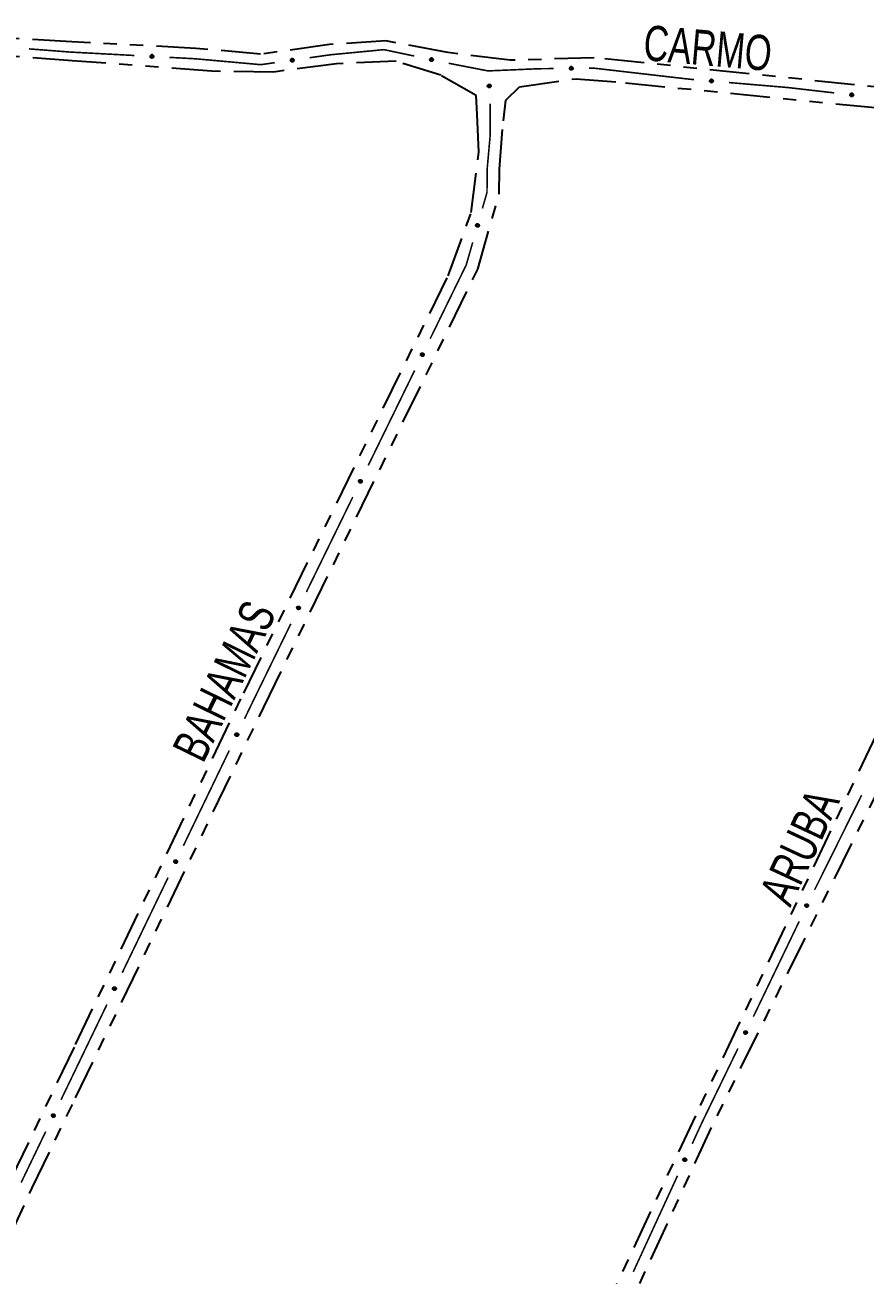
# Model space of a CAD drawing. Extents: x 203665 to 205970, y 4870865 to 4873745.
# Drawn here: x 204398.8 to 204494.2, y 4872597.7 to 4872739.5 of the extents above; entities that cross this region are included whole.
import ezdxf

# ---------------------------------------------------------------- set-up
doc = ezdxf.new("R2010")
doc.units = 0
doc.header["$LTSCALE"] = 1.5
doc.header["$MEASUREMENT"] = 0
doc.linetypes.add('TRACO_25', pattern=[8, 3, -1, 1, -1, 1, -1])
for name, color, linetype in [('SV-EIXO-RUA-N-PAV', 6, 'CONTINUOUS'), ('SV-RUA-NAO-PAV', 7, 'CONTINUOUS'), ('SV-TXT-RUA-N-PAV', 7, 'CONTINUOUS')]:
    doc.layers.add(name, color=color, linetype=linetype)
doc.styles.add('ARIAL', font='ARIAL.SHX')

msp = doc.modelspace()

# ---------------------------------------------------------------- linework, layer by layer
at = {"layer": 'SV-EIXO-RUA-N-PAV', "const_width": 0.18}
for points in [[(204403.850735, 4872736.480007), (204399.244408, 4872736.834511)], [(204404.23024, 4872736.459619), (204403.850735, 4872736.480007)], [(204411.220158, 4872736.084071), (204404.23024, 4872736.459619)], [(204433.481968, 4872736.164431), (204431.124465, 4872735.829975)], [(204434.098022, 4872736.223619), (204433.481968, 4872736.164431)], [(204439.553021, 4872736.747724), (204434.098022, 4872736.223619)], [(204440.061713, 4872736.640442), (204439.553021, 4872736.747724)], [(204442.997141, 4872736.02136), (204440.061713, 4872736.640442)], [(204418.126807, 4872735.712996), (204415.214398, 4872735.869471)], [(204418.209861, 4872735.705517), (204418.126807, 4872735.712996)], [(204425.572711, 4872735.042355), (204418.209861, 4872735.705517)], [(204426.174035, 4872735.127664), (204425.572711, 4872735.042355)], [(204427.164121, 4872735.268126), (204426.174035, 4872735.127664)], [(204451.374573, 4872734.3339), (204446.911918, 4872735.200228)], [(204451.828187, 4872734.353408), (204451.374573, 4872734.3339)], [(204457.130617, 4872734.581471), (204451.828187, 4872734.353408)], [(204457.823247, 4872734.588626), (204457.130617, 4872734.581471)], [(204458.823194, 4872734.59897), (204457.823247, 4872734.588626)], [(204463.393598, 4872734.646247), (204462.82298, 4872734.640345)], [(204463.820109, 4872734.596945), (204463.393598, 4872734.646247)], [(204474.227123, 4872733.393933), (204463.820109, 4872734.596945)], [(204474.748938, 4872733.349712), (204474.227123, 4872733.393933)], [(204485.439996, 4872732.443689), (204478.734651, 4872733.01194)], [(204485.708829, 4872732.412647), (204485.439996, 4872732.443689)], [(204490.675824, 4872731.839091), (204485.708829, 4872732.412647)], [(204451.61543, 4872726.986559), (204451.61543, 4872730.631865)], [(204451.282721, 4872723.24853), (204451.583984, 4872726.633262)], [(204451.583984, 4872726.633262), (204451.61543, 4872726.986559)], [(204451.259131, 4872720.550862), (204451.277458, 4872722.646666)], [(204451.277458, 4872722.646666), (204451.282721, 4872723.24853)], [(204451.010524, 4872719.681598), (204451.259131, 4872720.550862)], [(204450.735551, 4872718.720146), (204451.010524, 4872719.681598)], [(204448.905453, 4872712.321147), (204449.63566, 4872714.874338)], [(204444.801652, 4872703.926064), (204448.754184, 4872712.011698)], [(204448.754184, 4872712.011698), (204448.905453, 4872712.321147)], [(204437.774929, 4872689.551602), (204443.044971, 4872700.332448)], [(204430.748205, 4872675.17714), (204436.018248, 4872685.957986)], [(204424.660476, 4872662.723565), (204428.991524, 4872671.583524)], [(204423.732489, 4872660.797336), (204424.600533, 4872662.599141)], [(204424.600533, 4872662.599141), (204424.660476, 4872662.723565)], [(204416.788142, 4872646.382897), (204421.996402, 4872657.193726)], [(204488.45592, 4872641.384415), (204493.792397, 4872652.132532)], [(204409.843794, 4872631.968459), (204415.052055, 4872642.779288)], [(204481.709239, 4872627.416375), (204486.698647, 4872637.791177)], [(204404.047074, 4872619.93616), (204408.107707, 4872628.364849)], [(204481.496246, 4872626.97753), (204481.709239, 4872627.416375)], [(204475.647515, 4872614.926928), (204479.749698, 4872623.378979)], [(204403.767489, 4872619.355825), (204404.047074, 4872619.93616)], [(204402.899446, 4872617.554021), (204403.767489, 4872619.355825)], [(204474.55869, 4872612.560338), (204475.394624, 4872614.377262)], [(204475.394624, 4872614.377262), (204475.647515, 4872614.926928)], [(204398.367539, 4872608.147105), (204401.163359, 4872613.950411)], [(204467.871222, 4872598.024941), (204472.886823, 4872608.926488)]]:
    msp.add_lwpolyline(points, dxfattribs=at)
at = {"layer": 'SV-EIXO-RUA-N-PAV'}
for points in [[(204413.354846, 4872735.859141), (204413.318923, 4872735.82595), (204413.281263, 4872735.80477), (204413.244768, 4872735.796146), (204413.210531, 4872735.796934), (204413.175595, 4872735.801685), (204413.14143, 4872735.814246), (204413.106598, 4872735.836587), (204413.073051, 4872735.872388), (204413.053889, 4872735.912394), (204413.04352, 4872735.947721), (204413.042286, 4872735.983468), (204413.04747, 4872736.017329), (204413.061691, 4872736.052387), (204413.084676, 4872736.087464), (204413.121492, 4872736.120326), (204413.158556, 4872736.140837), (204413.194075, 4872736.148252), (204413.230021, 4872736.149265), (204413.265629, 4872736.143987), (204413.299096, 4872736.131464), (204413.334371, 4872736.108258), (204413.366325, 4872736.071491), (204413.387204, 4872736.034758), (204413.395116, 4872735.999352), (204413.395317, 4872735.96394), (204413.390977, 4872735.928843), (204413.37978, 4872735.893973), (204413.354846, 4872735.859141)], [(204429.302012, 4872735.460243), (204429.273186, 4872735.420732), (204429.240332, 4872735.392669), (204429.206193, 4872735.37715), (204429.17245, 4872735.371303), (204429.137255, 4872735.369208), (204429.101306, 4872735.374926), (204429.062811, 4872735.390109), (204429.022974, 4872735.418747), (204428.996438, 4872735.454292), (204428.979433, 4872735.486948), (204428.971309, 4872735.521782), (204428.969848, 4872735.556006), (204428.977021, 4872735.593152), (204428.992789, 4872735.632012), (204429.022555, 4872735.671373), (204429.054953, 4872735.698664), (204429.088368, 4872735.712808), (204429.123439, 4872735.720753), (204429.159396, 4872735.72246), (204429.194652, 4872735.716645), (204429.23375, 4872735.700699), (204429.27221, 4872735.670804), (204429.299799, 4872735.638802), (204429.314408, 4872735.605595), (204429.321453, 4872735.570891), (204429.323982, 4872735.535616), (204429.31974, 4872735.49924), (204429.302012, 4872735.460243)], [(204445.071965, 4872735.471277), (204445.031371, 4872735.443997), (204444.990905, 4872735.428851), (204444.953518, 4872735.425934), (204444.919808, 4872735.43197), (204444.886017, 4872735.44203), (204444.854186, 4872735.459689), (204444.823198, 4872735.487113), (204444.795547, 4872735.527642), (204444.782756, 4872735.570116), (204444.777935, 4872735.606616), (204444.782205, 4872735.642129), (204444.792528, 4872735.674792), (204444.811964, 4872735.70725), (204444.840063, 4872735.738382), (204444.881489, 4872735.7652), (204444.921263, 4872735.779776), (204444.957499, 4872735.781649), (204444.993175, 4872735.777129), (204445.02755, 4872735.766446), (204445.058696, 4872735.748931), (204445.08999, 4872735.720583), (204445.115918, 4872735.679345), (204445.130908, 4872735.639842), (204445.133289, 4872735.603641), (204445.128049, 4872735.568619), (204445.118372, 4872735.534603), (204445.101953, 4872735.501867), (204445.071965, 4872735.471277)], [(204460.967898, 4872734.511069), (204460.934173, 4872734.475648), (204460.897945, 4872734.452102), (204460.862076, 4872734.44116), (204460.827859, 4872734.439756), (204460.792691, 4872734.442263), (204460.757792, 4872734.452612), (204460.721602, 4872734.472679), (204460.685833, 4872734.506261), (204460.664152, 4872734.544959), (204460.651543, 4872734.57955), (204460.648025, 4872734.615146), (204460.651032, 4872734.649269), (204460.662981, 4872734.685164), (204460.683675, 4872734.72164), (204460.718313, 4872734.75679), (204460.753989, 4872734.779631), (204460.788961, 4872734.789303), (204460.824769, 4872734.792613), (204460.860641, 4872734.789624), (204460.89484, 4872734.779267), (204460.931529, 4872734.758366), (204460.965769, 4872734.723718), (204460.988955, 4872734.688396), (204460.999116, 4872734.653569), (204461.001582, 4872734.618243), (204460.999497, 4872734.58294), (204460.990554, 4872734.547425), (204460.967898, 4872734.511069)], [(204451.412804, 4872732.475696), (204451.375127, 4872732.506881), (204451.349122, 4872732.541387), (204451.335717, 4872732.576409), (204451.33194, 4872732.610446), (204451.331999, 4872732.645703), (204451.3399, 4872732.681237), (204451.357405, 4872732.718732), (204451.388423, 4872732.756747), (204451.425522, 4872732.781063), (204451.459154, 4872732.796043), (204451.494419, 4872732.802024), (204451.528669, 4872732.801393), (204451.565307, 4872732.791965), (204451.603132, 4872732.773854), (204451.640603, 4872732.74174), (204451.665865, 4872732.707736), (204451.677942, 4872732.67352), (204451.683731, 4872732.638029), (204451.68324, 4872732.602035), (204451.675282, 4872732.5672), (204451.656979, 4872732.529149), (204451.624792, 4872732.492585), (204451.591165, 4872732.467002), (204451.557128, 4872732.454448), (204451.522058, 4872732.449535), (204451.486695, 4872732.449164), (204451.450645, 4872732.45562), (204451.412804, 4872732.475696)], [(204476.875666, 4872733.059006), (204476.838737, 4872733.02694), (204476.80044, 4872733.006932), (204476.763696, 4872732.999438), (204476.7295, 4872733.001282), (204476.694728, 4872733.00711), (204476.660966, 4872733.020719), (204476.626841, 4872733.044124), (204476.594414, 4872733.080944), (204476.576497, 4872733.121522), (204476.567222, 4872733.157152), (204476.567092, 4872733.192921), (204476.573319, 4872733.226606), (204476.588616, 4872733.261208), (204476.612672, 4872733.295559), (204476.650485, 4872733.327269), (204476.688164, 4872733.346626), (204476.723895, 4872733.352942), (204476.759855, 4872733.352845), (204476.795284, 4872733.34647), (204476.828347, 4872733.33292), (204476.86289, 4872733.308636), (204476.893694, 4872733.2709), (204476.913429, 4872733.23354), (204476.920245, 4872733.197908), (204476.919352, 4872733.162507), (204476.913932, 4872733.127559), (204476.901664, 4872733.093052), (204476.875666, 4872733.059006)], [(204492.792726, 4872731.483833), (204492.754838, 4872731.452905), (204492.715951, 4872731.434071), (204492.678996, 4872731.427698), (204492.644872, 4872731.430582), (204492.610293, 4872731.437464), (204492.576961, 4872731.452094), (204492.543563, 4872731.476526), (204492.512272, 4872731.514315), (204492.495597, 4872731.555419), (204492.48741, 4872731.591315), (204492.488368, 4872731.627071), (204492.495617, 4872731.660551), (204492.511958, 4872731.694672), (204492.537049, 4872731.728275), (204492.575809, 4872731.758821), (204492.614059, 4872731.777023), (204492.649965, 4872731.782249), (204492.685906, 4872731.781058), (204492.721124, 4872731.773609), (204492.753761, 4872731.759059), (204492.787549, 4872731.733736), (204492.81719, 4872731.695081), (204492.83578, 4872731.657138), (204492.841509, 4872731.621314), (204492.83954, 4872731.585957), (204492.833059, 4872731.551191), (204492.819748, 4872731.517072), (204492.792726, 4872731.483833)], [(204450.04026, 4872716.689369), (204450.015916, 4872716.731788), (204450.003667, 4872716.773224), (204450.003398, 4872716.810723), (204450.011801, 4872716.843922), (204450.024223, 4872716.876919), (204450.044086, 4872716.907422), (204450.073632, 4872716.936395), (204450.116013, 4872716.961114), (204450.159284, 4872716.970872), (204450.196034, 4872716.973103), (204450.231157, 4872716.966334), (204450.263008, 4872716.95373), (204450.294012, 4872716.932049), (204450.323081, 4872716.901821), (204450.346905, 4872716.858604), (204450.358635, 4872716.817899), (204450.357943, 4872716.781621), (204450.350914, 4872716.746354), (204450.337829, 4872716.71282), (204450.318158, 4872716.682989), (204450.28767, 4872716.653776), (204450.244703, 4872716.630826), (204450.204239, 4872716.618664), (204450.167961, 4872716.618846), (204450.133396, 4872716.626548), (204450.10015, 4872716.638604), (204450.068655, 4872716.657295), (204450.04026, 4872716.689369)], [(204443.761315, 4872702.048517), (204443.744779, 4872702.094545), (204443.73998, 4872702.137485), (204443.746285, 4872702.174452), (204443.760374, 4872702.205666), (204443.778385, 4872702.235975), (204443.803286, 4872702.262527), (204443.83745, 4872702.285875), (204443.883507, 4872702.302787), (204443.927818, 4872702.304812), (204443.964391, 4872702.30057), (204443.997784, 4872702.287752), (204444.026935, 4872702.269762), (204444.05366, 4872702.242985), (204444.076983, 4872702.208131), (204444.092868, 4872702.161408), (204444.097284, 4872702.119278), (204444.090247, 4872702.083682), (204444.077148, 4872702.050192), (204444.05839, 4872702.019469), (204444.033796, 4872701.993546), (204443.998662, 4872701.970127), (204443.952339, 4872701.95506), (204443.910369, 4872701.950175), (204443.874684, 4872701.956711), (204443.842004, 4872701.970349), (204443.811384, 4872701.988044), (204443.783651, 4872702.011964), (204443.761315, 4872702.048517)], [(204436.734591, 4872687.674055), (204436.718055, 4872687.720083), (204436.713256, 4872687.763024), (204436.719561, 4872687.79999), (204436.733651, 4872687.831204), (204436.751662, 4872687.861513), (204436.776562, 4872687.888065), (204436.810727, 4872687.911413), (204436.856783, 4872687.928325), (204436.901095, 4872687.93035), (204436.937667, 4872687.926108), (204436.97106, 4872687.91329), (204437.000211, 4872687.8953), (204437.026937, 4872687.868523), (204437.05026, 4872687.833669), (204437.066144, 4872687.786946), (204437.070561, 4872687.744816), (204437.063523, 4872687.709221), (204437.050424, 4872687.675731), (204437.031666, 4872687.645007), (204437.007073, 4872687.619084), (204436.971938, 4872687.595665), (204436.925615, 4872687.580598), (204436.883646, 4872687.575713), (204436.847961, 4872687.582249), (204436.81528, 4872687.595887), (204436.78466, 4872687.613582), (204436.756927, 4872687.637502), (204436.734591, 4872687.674055)], [(204429.707868, 4872673.299593), (204429.691332, 4872673.345621), (204429.686532, 4872673.388562), (204429.692838, 4872673.425528), (204429.706927, 4872673.456742), (204429.724938, 4872673.487051), (204429.749839, 4872673.513603), (204429.784003, 4872673.536951), (204429.830059, 4872673.553863), (204429.874371, 4872673.555888), (204429.910943, 4872673.551646), (204429.944337, 4872673.538828), (204429.973488, 4872673.520838), (204430.000213, 4872673.494061), (204430.023536, 4872673.459207), (204430.03942, 4872673.412484), (204430.043837, 4872673.370354), (204430.036799, 4872673.334759), (204430.023701, 4872673.301269), (204430.004942, 4872673.270545), (204429.980349, 4872673.244622), (204429.945215, 4872673.221203), (204429.898891, 4872673.206136), (204429.856922, 4872673.201251), (204429.821237, 4872673.207787), (204429.788556, 4872673.221425), (204429.757937, 4872673.23912), (204429.730204, 4872673.26304), (204429.707868, 4872673.299593)], [(204422.702914, 4872658.913866), (204422.686115, 4872658.959799), (204422.68107, 4872659.002711), (204422.687163, 4872659.039713), (204422.701074, 4872659.071007), (204422.718911, 4872659.101419), (204422.743659, 4872659.128113), (204422.77769, 4872659.151656), (204422.823648, 4872659.168831), (204422.867948, 4872659.17111), (204422.904544, 4872659.167077), (204422.93801, 4872659.154451), (204422.967263, 4872659.136628), (204422.994142, 4872659.110004), (204423.017663, 4872659.075284), (204423.033815, 4872659.028653), (204423.038473, 4872658.986549), (204423.031639, 4872658.950914), (204423.018732, 4872658.917349), (204423.00015, 4872658.886519), (204422.975705, 4872658.860456), (204422.940705, 4872658.836836), (204422.894469, 4872658.821504), (204422.852529, 4872658.816379), (204422.816807, 4872658.822711), (204422.784048, 4872658.836162), (204422.753328, 4872658.853681), (204422.725459, 4872658.877442), (204422.702914, 4872658.913866)], [(204415.758566, 4872644.499428), (204415.741767, 4872644.545361), (204415.736722, 4872644.588273), (204415.742815, 4872644.625275), (204415.756726, 4872644.656569), (204415.774563, 4872644.686981), (204415.799311, 4872644.713675), (204415.833342, 4872644.737218), (204415.879301, 4872644.754393), (204415.9236, 4872644.756672), (204415.960196, 4872644.752639), (204415.993662, 4872644.740012), (204416.022916, 4872644.722189), (204416.049794, 4872644.695565), (204416.073316, 4872644.660846), (204416.089467, 4872644.614214), (204416.094125, 4872644.572111), (204416.087291, 4872644.536475), (204416.074384, 4872644.502911), (204416.055802, 4872644.472081), (204416.031358, 4872644.446017), (204415.996358, 4872644.422397), (204415.950121, 4872644.407066), (204415.908181, 4872644.401941), (204415.872459, 4872644.408272), (204415.839701, 4872644.421723), (204415.80898, 4872644.439243), (204415.781111, 4872644.463003), (204415.758566, 4872644.499428)], [(204487.404015, 4872639.513324), (204487.387763, 4872639.559454), (204487.383229, 4872639.602423), (204487.389762, 4872639.63935), (204487.404044, 4872639.670476), (204487.422241, 4872639.700674), (204487.447306, 4872639.727072), (204487.481614, 4872639.750208), (204487.527773, 4872639.766835), (204487.572096, 4872639.768587), (204487.608642, 4872639.764119), (204487.641956, 4872639.751096), (204487.670995, 4872639.732926), (204487.697555, 4872639.705984), (204487.720662, 4872639.670987), (204487.736258, 4872639.624167), (204487.740414, 4872639.582011), (204487.733157, 4872639.546459), (204487.719852, 4872639.513051), (204487.700904, 4872639.482444), (204487.676152, 4872639.456673), (204487.640873, 4872639.433471), (204487.594458, 4872639.418691), (204487.552459, 4872639.414065), (204487.516815, 4872639.420821), (204487.484219, 4872639.43466), (204487.453709, 4872639.452544), (204487.426125, 4872639.476634), (204487.404015, 4872639.513324)], [(204408.814218, 4872630.084989), (204408.797419, 4872630.130922), (204408.792374, 4872630.173835), (204408.798468, 4872630.210837), (204408.812378, 4872630.24213), (204408.830215, 4872630.272542), (204408.854964, 4872630.299236), (204408.888994, 4872630.322779), (204408.934953, 4872630.339954), (204408.979252, 4872630.342233), (204409.015848, 4872630.3382), (204409.049314, 4872630.325574), (204409.078568, 4872630.307751), (204409.105446, 4872630.281127), (204409.128968, 4872630.246407), (204409.145119, 4872630.199776), (204409.149777, 4872630.157672), (204409.142943, 4872630.122037), (204409.130037, 4872630.088472), (204409.111454, 4872630.057642), (204409.08701, 4872630.031579), (204409.05201, 4872630.007959), (204409.005774, 4872629.992627), (204408.963833, 4872629.987502), (204408.928111, 4872629.993834), (204408.895353, 4872630.007285), (204408.864632, 4872630.024804), (204408.836763, 4872630.048565), (204408.814218, 4872630.084989)], [(204480.461204, 4872625.097059), (204480.444538, 4872625.143041), (204480.439618, 4872625.185967), (204480.445819, 4872625.222952), (204480.45982, 4872625.254205), (204480.477746, 4872625.284565), (204480.502571, 4872625.311187), (204480.53667, 4872625.334631), (204480.582679, 4872625.351672), (204480.626984, 4872625.353823), (204480.663568, 4872625.349683), (204480.696998, 4872625.33696), (204480.726199, 4872625.319052), (204480.753, 4872625.29235), (204480.776421, 4872625.257562), (204480.792437, 4872625.210884), (204480.796972, 4872625.168767), (204480.790035, 4872625.133152), (204480.777031, 4872625.099625), (204480.758359, 4872625.068849), (204480.733839, 4872625.042857), (204480.69877, 4872625.019338), (204480.65249, 4872625.004141), (204480.610535, 4872624.999138), (204480.574831, 4872625.005573), (204480.542112, 4872625.019119), (204480.511443, 4872625.036728), (204480.483643, 4872625.060569), (204480.461204, 4872625.097059)], [(204401.86987, 4872615.670551), (204401.853071, 4872615.716484), (204401.848026, 4872615.759396), (204401.85412, 4872615.796398), (204401.86803, 4872615.827692), (204401.885868, 4872615.858104), (204401.910616, 4872615.884798), (204401.944646, 4872615.908341), (204401.990605, 4872615.925516), (204402.034904, 4872615.927795), (204402.0715, 4872615.923762), (204402.104967, 4872615.911135), (204402.13422, 4872615.893313), (204402.161098, 4872615.866689), (204402.18462, 4872615.831969), (204402.200772, 4872615.785338), (204402.205429, 4872615.743234), (204402.198595, 4872615.707598), (204402.185689, 4872615.674034), (204402.167106, 4872615.643204), (204402.142662, 4872615.617141), (204402.107662, 4872615.593521), (204402.061426, 4872615.578189), (204402.019485, 4872615.573064), (204401.983763, 4872615.579396), (204401.951005, 4872615.592846), (204401.920285, 4872615.610366), (204401.892415, 4872615.634126), (204401.86987, 4872615.670551)], [(204473.562699, 4872610.658895), (204473.545088, 4872610.704522), (204473.539282, 4872610.747338), (204473.544718, 4872610.784443), (204473.558071, 4872610.815978), (204473.575366, 4872610.846702), (204473.599636, 4872610.873831), (204473.633244, 4872610.897974), (204473.678891, 4872610.915962), (204473.723142, 4872610.919027), (204473.759804, 4872610.915644), (204473.793489, 4872610.903613), (204473.823054, 4872610.886312), (204473.850401, 4872610.860169), (204473.874535, 4872610.825872), (204473.891512, 4872610.779535), (204473.896916, 4872610.737521), (204473.890715, 4872610.70177), (204473.878406, 4872610.667981), (204473.860374, 4872610.636826), (204473.836396, 4872610.610333), (204473.80182, 4872610.586096), (204473.755863, 4872610.569946), (204473.714021, 4872610.564078), (204473.678192, 4872610.569775), (204473.6452, 4872610.582642), (204473.614173, 4872610.599614), (204473.585887, 4872610.622876), (204473.562699, 4872610.658895)]]:
    msp.add_lwpolyline(points, close=True, dxfattribs=at)
for points in [[(204413.395116, 4872735.999352), (204413.042286, 4872735.983468)], [(204413.395317, 4872735.96394), (204413.04352, 4872735.947721)], [(204413.392645, 4872735.982216), (204413.044799, 4872735.968109)], [(204413.387204, 4872736.034758), (204413.04747, 4872736.017329)], [(204413.387736, 4872736.018009), (204413.047918, 4872736.000738)], [(204413.389306, 4872735.945501), (204413.053576, 4872735.92801)], [(204413.390977, 4872735.928843), (204413.053889, 4872735.912394)], [(204413.374651, 4872736.054241), (204413.05936, 4872736.035652)], [(204413.366325, 4872736.071491), (204413.061691, 4872736.052387)], [(204413.380663, 4872735.911803), (204413.068024, 4872735.891705)], [(204413.37978, 4872735.893973), (204413.073051, 4872735.872388)], [(204413.346432, 4872736.088553), (204413.076251, 4872736.070273)], [(204413.334371, 4872736.108258), (204413.084676, 4872736.087464)], [(204413.36657, 4872735.878398), (204413.093445, 4872735.856177)], [(204413.354846, 4872735.859141), (204413.106598, 4872735.836587)], [(204413.311107, 4872736.11778), (204413.110856, 4872736.103942)], [(204413.299096, 4872736.131464), (204413.121492, 4872736.120326)], [(204413.334544, 4872735.841857), (204413.131421, 4872735.82544)], [(204413.318923, 4872735.82595), (204413.14143, 4872735.814246)], [(204413.277995, 4872736.137324), (204413.146457, 4872736.130726)], [(204413.265629, 4872736.143987), (204413.158556, 4872736.140837)], [(204413.297507, 4872735.813784), (204413.167405, 4872735.808475)], [(204413.281263, 4872735.80477), (204413.175595, 4872735.801685)], [(204429.299799, 4872735.638802), (204428.969848, 4872735.556006)], [(204429.314408, 4872735.605595), (204428.971309, 4872735.521782)], [(204429.303559, 4872735.622473), (204428.973496, 4872735.539814)], [(204429.315298, 4872735.588305), (204428.976745, 4872735.507199)], [(204429.27221, 4872735.670804), (204428.977021, 4872735.593152)], [(204429.283715, 4872735.65549), (204428.97797, 4872735.576282)], [(204429.321453, 4872735.570891), (204428.979433, 4872735.486948)], [(204429.249393, 4872735.683698), (204428.987847, 4872735.613516)], [(204429.23375, 4872735.700699), (204428.992789, 4872735.632012)], [(204429.319121, 4872735.551637), (204428.993111, 4872735.469553)], [(204429.323982, 4872735.535616), (204428.996438, 4872735.454292)], [(204429.317158, 4872735.516904), (204429.014306, 4872735.436727)], [(204429.209083, 4872735.705543), (204429.015288, 4872735.653242)], [(204429.194652, 4872735.716645), (204429.022555, 4872735.671373)], [(204429.31974, 4872735.49924), (204429.022974, 4872735.418747)], [(204429.172817, 4872735.718314), (204429.045038, 4872735.686404)], [(204429.309791, 4872735.481404), (204429.046118, 4872735.406786)], [(204429.159396, 4872735.72246), (204429.054953, 4872735.698664)], [(204429.302012, 4872735.460243), (204429.062811, 4872735.390109)], [(204429.285435, 4872735.439359), (204429.089322, 4872735.383973)], [(204429.273186, 4872735.420732), (204429.101306, 4872735.374926)], [(204429.254526, 4872735.404654), (204429.127907, 4872735.374287)], [(204429.240332, 4872735.392669), (204429.137255, 4872735.369208)], [(204445.128049, 4872735.568619), (204444.777935, 4872735.606616)], [(204445.133289, 4872735.603641), (204444.782205, 4872735.642129)], [(204445.128216, 4872735.587088), (204444.78233, 4872735.626567)], [(204445.118372, 4872735.534603), (204444.782756, 4872735.570116)], [(204445.119278, 4872735.551321), (204444.784845, 4872735.585595)], [(204445.128862, 4872735.62321), (204444.790423, 4872735.658329)], [(204445.130908, 4872735.639842), (204444.792528, 4872735.674792)], [(204445.105563, 4872735.51935), (204444.793546, 4872735.547502)], [(204445.101953, 4872735.501867), (204444.795547, 4872735.527642)], [(204445.121496, 4872735.661021), (204444.80709, 4872735.691072)], [(204445.115918, 4872735.679345), (204444.811964, 4872735.70725)], [(204445.086507, 4872735.488505), (204444.813209, 4872735.508491)], [(204445.071965, 4872735.471277), (204444.823198, 4872735.487113)], [(204445.098881, 4872735.69926), (204444.829098, 4872735.722688)], [(204445.08999, 4872735.720583), (204444.840063, 4872735.738382)], [(204445.049249, 4872735.457316), (204444.846015, 4872735.472287)], [(204445.031371, 4872735.443997), (204444.854186, 4872735.459689)], [(204445.068463, 4872735.733566), (204444.868463, 4872735.750644)], [(204445.008341, 4872735.435264), (204444.878967, 4872735.449998)], [(204445.058696, 4872735.748931), (204444.881489, 4872735.7652)], [(204444.990905, 4872735.428851), (204444.886017, 4872735.44203)], [(204445.038745, 4872735.757962), (204444.907755, 4872735.771643)], [(204445.02755, 4872735.766446), (204444.921263, 4872735.779776)], [(204460.860641, 4872734.789624), (204460.753989, 4872734.779631)], [(204460.999116, 4872734.653569), (204460.648025, 4872734.615146)], [(204460.988955, 4872734.688396), (204460.651032, 4872734.649269)], [(204460.997747, 4872734.636311), (204460.651515, 4872734.599979)], [(204461.001582, 4872734.618243), (204460.651543, 4872734.57955)], [(204460.990557, 4872734.671716), (204460.652541, 4872734.63274)], [(204460.975182, 4872734.707036), (204460.661725, 4872734.668314)], [(204460.996763, 4872734.599457), (204460.66284, 4872734.560523)], [(204460.965769, 4872734.723718), (204460.662981, 4872734.685164)], [(204460.999497, 4872734.58294), (204460.664152, 4872734.544959)], [(204460.944825, 4872734.739473), (204460.676367, 4872734.703945)], [(204460.990294, 4872734.565275), (204460.679581, 4872734.525217)], [(204460.931529, 4872734.758366), (204460.683675, 4872734.72164)], [(204460.990554, 4872734.547425), (204460.685833, 4872734.506261)], [(204460.978367, 4872734.531036), (204460.707222, 4872734.491388)], [(204460.907703, 4872734.766381), (204460.708747, 4872734.73976)], [(204460.89484, 4872734.779267), (204460.718313, 4872734.75679)], [(204460.967898, 4872734.511069), (204460.721602, 4872734.472679)], [(204460.873408, 4872734.783766), (204460.742562, 4872734.768766)], [(204460.948744, 4872734.492521), (204460.747088, 4872734.463144)], [(204460.934173, 4872734.475648), (204460.757792, 4872734.452612)], [(204460.913579, 4872734.462137), (204460.784083, 4872734.448516)], [(204460.897945, 4872734.452102), (204460.792691, 4872734.442263)], [(204451.349122, 4872732.541387), (204451.331999, 4872732.645703)], [(204451.360218, 4872732.526487), (204451.337639, 4872732.654724)], [(204451.375127, 4872732.506881), (204451.3399, 4872732.681237)], [(204451.392971, 4872732.493516), (204451.349662, 4872732.692646)], [(204451.412804, 4872732.475696), (204451.357405, 4872732.718732)], [(204451.43345, 4872732.466639), (204451.37507, 4872732.734376)], [(204451.450645, 4872732.45562), (204451.388423, 4872732.756747)], [(204451.468434, 4872732.457118), (204451.406898, 4872732.7643)], [(204451.486695, 4872732.449164), (204451.425522, 4872732.781063)], [(204451.502982, 4872732.453038), (204451.440957, 4872732.783452)], [(204451.522058, 4872732.449535), (204451.459154, 4872732.796043)], [(204451.539816, 4872732.454616), (204451.479532, 4872732.797489)], [(204451.557128, 4872732.454448), (204451.494419, 4872732.802024)], [(204451.574636, 4872732.464246), (204451.512285, 4872732.79874)], [(204451.591165, 4872732.467002), (204451.528669, 4872732.801393)], [(204451.608804, 4872732.482037), (204451.548411, 4872732.792048)], [(204451.624792, 4872732.492585), (204451.565307, 4872732.791965)], [(204451.639054, 4872732.514573), (204451.584973, 4872732.779916)], [(204451.656979, 4872732.529149), (204451.603132, 4872732.773854)], [(204451.66332, 4872732.553474), (204451.622949, 4872732.750101)], [(204451.675282, 4872732.5672), (204451.640603, 4872732.74174)], [(204451.678281, 4872732.588893), (204451.654233, 4872732.718382)], [(204451.68324, 4872732.602035), (204451.665865, 4872732.707736)], [(204476.920245, 4872733.197908), (204476.567092, 4872733.192921)], [(204476.919352, 4872733.162507), (204476.567222, 4872733.157152)], [(204476.917246, 4872733.180856), (204476.56913, 4872733.177492)], [(204476.913444, 4872733.216783), (204476.573255, 4872733.210008)], [(204476.913429, 4872733.23354), (204476.573319, 4872733.226606)], [(204476.913932, 4872733.127559), (204476.576497, 4872733.121522)], [(204476.912776, 4872733.144261), (204476.576666, 4872733.13714)], [(204476.901484, 4872733.253402), (204476.585769, 4872733.244553)], [(204476.893694, 4872733.2709), (204476.588616, 4872733.261208)], [(204476.903097, 4872733.110846), (204476.589986, 4872733.100407)], [(204476.901664, 4872733.093052), (204476.594414, 4872733.080944)], [(204476.874337, 4872733.288568), (204476.603721, 4872733.278636)], [(204476.86289, 4872733.308636), (204476.612672, 4872733.295559)], [(204476.887979, 4872733.077892), (204476.614298, 4872733.064111)], [(204476.875666, 4872733.059006), (204476.626841, 4872733.044124)], [(204476.839931, 4872733.318872), (204476.639348, 4872733.311221)], [(204476.828347, 4872733.33292), (204476.650485, 4872733.327269)], [(204476.854841, 4872733.042357), (204476.651308, 4872733.032217)], [(204476.838737, 4872733.02694), (204476.660966, 4872733.020719)], [(204476.807437, 4872733.339428), (204476.675759, 4872733.336893)], [(204476.816955, 4872733.01544), (204476.686751, 4872733.01415)], [(204476.795284, 4872733.34647), (204476.688164, 4872733.346626)], [(204476.80044, 4872733.006932), (204476.694728, 4872733.00711)], [(204492.83954, 4872731.585957), (204492.48741, 4872731.591315)], [(204492.841509, 4872731.621314), (204492.488368, 4872731.627071)], [(204492.837993, 4872731.604362), (204492.489936, 4872731.611587)], [(204492.835285, 4872731.640388), (204492.495048, 4872731.643963)], [(204492.833059, 4872731.551191), (204492.495597, 4872731.555419)], [(204492.83578, 4872731.657138), (204492.495617, 4872731.660551)], [(204492.832411, 4872731.56792), (204492.496241, 4872731.571025)], [(204492.821721, 4872731.534815), (204492.508437, 4872731.533904)], [(204492.824444, 4872731.677353), (204492.508606, 4872731.678111)], [(204492.81719, 4872731.695081), (204492.511958, 4872731.694672)], [(204492.819748, 4872731.517072), (204492.512272, 4872731.514315)], [(204492.79838, 4872731.713329), (204492.527586, 4872731.711633)], [(204492.805608, 4872731.502335), (204492.531634, 4872731.496885)], [(204492.787549, 4872731.733736), (204492.537049, 4872731.728275)], [(204492.792726, 4872731.483833), (204492.543563, 4872731.476526)], [(204492.764911, 4872731.744666), (204492.564189, 4872731.743119)], [(204492.771404, 4872731.467825), (204492.567657, 4872731.46388)], [(204492.753761, 4872731.759059), (204492.575809, 4872731.758821)], [(204492.754838, 4872731.452905), (204492.576961, 4872731.452094)], [(204492.733058, 4872731.766201), (204492.601363, 4872731.767672)], [(204492.732717, 4872731.442073), (204492.602534, 4872731.444743)], [(204492.715951, 4872731.434071), (204492.610293, 4872731.437464)], [(204492.721124, 4872731.773609), (204492.614059, 4872731.777023)], [(204450.003667, 4872716.773224), (204450.024223, 4872716.876919)], [(204450.008831, 4872716.755378), (204450.032669, 4872716.883388)], [(204450.015916, 4872716.731788), (204450.044086, 4872716.907422)], [(204450.027938, 4872716.713014), (204450.05723, 4872716.914683)], [(204450.04026, 4872716.689369), (204450.073632, 4872716.936395)], [(204450.056418, 4872716.673646), (204450.095662, 4872716.944849)], [(204450.068655, 4872716.657295), (204450.116013, 4872716.961114)], [(204450.085839, 4872716.652458), (204450.135964, 4872716.961707)], [(204450.10015, 4872716.638604), (204450.159284, 4872716.970872)], [(204450.116761, 4872716.636519), (204450.174576, 4872716.967695)], [(204450.133396, 4872716.626548), (204450.196034, 4872716.973103)], [(204450.151808, 4872716.625076), (204450.215624, 4872716.967309)], [(204450.167961, 4872716.618846), (204450.231157, 4872716.966334)], [(204450.187794, 4872716.62188), (204450.246735, 4872716.956993)], [(204450.204239, 4872716.618664), (204450.263008, 4872716.95373)], [(204450.226031, 4872716.626556), (204450.278218, 4872716.938054)], [(204450.244703, 4872716.630826), (204450.294012, 4872716.932049)], [(204450.265772, 4872716.646413), (204450.308201, 4872716.913867)], [(204450.28767, 4872716.653776), (204450.323081, 4872716.901821)], [(204450.302141, 4872716.674331), (204450.333306, 4872716.872626)], [(204450.318158, 4872716.682989), (204450.346905, 4872716.858604)], [(204450.328576, 4872716.702252), (204450.351476, 4872716.831948)], [(204450.337829, 4872716.71282), (204450.358635, 4872716.817899)], [(204443.73998, 4872702.137485), (204443.778385, 4872702.235975)], [(204443.741937, 4872702.119012), (204443.787834, 4872702.240865)], [(204443.744779, 4872702.094545), (204443.803286, 4872702.262527)], [(204443.753326, 4872702.073955), (204443.817499, 4872702.267372)], [(204443.761315, 4872702.048517), (204443.83745, 4872702.285875)], [(204443.774468, 4872702.030206), (204443.860621, 4872702.290338)], [(204443.783651, 4872702.011964), (204443.883507, 4872702.302787)], [(204443.799722, 4872702.004191), (204443.903253, 4872702.299875)], [(204443.811384, 4872701.988044), (204443.927818, 4872702.304812)], [(204443.827373, 4872701.98308), (204443.942318, 4872702.299005)], [(204443.842004, 4872701.970349), (204443.964391, 4872702.30057)], [(204443.859873, 4872701.965675), (204443.982663, 4872702.291433)], [(204443.874684, 4872701.956711), (204443.997784, 4872702.287752)], [(204443.894742, 4872701.956223), (204444.011485, 4872702.275825)], [(204443.910369, 4872701.950175), (204444.026935, 4872702.269762)], [(204443.933207, 4872701.954128), (204444.039163, 4872702.251663)], [(204443.952339, 4872701.95506), (204444.05366, 4872702.242985)], [(204443.975812, 4872701.966715), (204444.064444, 4872702.222598)], [(204443.998662, 4872701.970127), (204444.076983, 4872702.208131)], [(204444.01651, 4872701.987829), (204444.081935, 4872702.177596)], [(204444.033796, 4872701.993546), (204444.092868, 4872702.161408)], [(204444.047428, 4872702.010686), (204444.092698, 4872702.134364)], [(204444.05839, 4872702.019469), (204444.097284, 4872702.119278)], [(204436.713256, 4872687.763024), (204436.751662, 4872687.861513)], [(204436.715214, 4872687.74455), (204436.76111, 4872687.866403)], [(204436.718055, 4872687.720083), (204436.776562, 4872687.888065)], [(204436.726603, 4872687.699493), (204436.790775, 4872687.89291)], [(204436.734591, 4872687.674055), (204436.810727, 4872687.911413)], [(204436.747744, 4872687.655744), (204436.833897, 4872687.915876)], [(204436.756927, 4872687.637502), (204436.856783, 4872687.928325)], [(204436.772998, 4872687.629729), (204436.87653, 4872687.925413)], [(204436.78466, 4872687.613582), (204436.901095, 4872687.93035)], [(204436.800649, 4872687.608619), (204436.915594, 4872687.924543)], [(204436.81528, 4872687.595887), (204436.937667, 4872687.926108)], [(204436.833149, 4872687.591213), (204436.955939, 4872687.916972)], [(204436.847961, 4872687.582249), (204436.97106, 4872687.91329)], [(204436.868018, 4872687.581761), (204436.984761, 4872687.901363)], [(204436.883646, 4872687.575713), (204437.000211, 4872687.8953)], [(204436.906483, 4872687.579666), (204437.01244, 4872687.877202)], [(204436.925615, 4872687.580598), (204437.026937, 4872687.868523)], [(204436.949089, 4872687.592253), (204437.037721, 4872687.848136)], [(204436.971938, 4872687.595665), (204437.05026, 4872687.833669)], [(204436.989786, 4872687.613367), (204437.055212, 4872687.803134)], [(204437.007073, 4872687.619084), (204437.066144, 4872687.786946)], [(204437.020704, 4872687.636224), (204437.065974, 4872687.759902)], [(204437.031666, 4872687.645007), (204437.070561, 4872687.744816)], [(204429.686532, 4872673.388562), (204429.724938, 4872673.487051)], [(204429.68849, 4872673.370088), (204429.734387, 4872673.491941)], [(204429.691332, 4872673.345621), (204429.749839, 4872673.513603)], [(204429.699879, 4872673.325031), (204429.764051, 4872673.518448)], [(204429.707868, 4872673.299593), (204429.784003, 4872673.536951)], [(204429.721021, 4872673.281282), (204429.807174, 4872673.541415)], [(204429.730204, 4872673.26304), (204429.830059, 4872673.553863)], [(204429.746275, 4872673.255268), (204429.849806, 4872673.550951)], [(204429.757937, 4872673.23912), (204429.874371, 4872673.555888)], [(204429.773926, 4872673.234157), (204429.88887, 4872673.550081)], [(204429.788556, 4872673.221425), (204429.910943, 4872673.551646)], [(204429.806425, 4872673.216751), (204429.929215, 4872673.54251)], [(204429.821237, 4872673.207787), (204429.944337, 4872673.538828)], [(204429.841295, 4872673.2073), (204429.958038, 4872673.526902)], [(204429.856922, 4872673.201251), (204429.973488, 4872673.520838)], [(204429.87976, 4872673.205204), (204429.985716, 4872673.50274)], [(204429.898891, 4872673.206136), (204430.000213, 4872673.494061)], [(204429.922365, 4872673.217791), (204430.010997, 4872673.473674)], [(204429.945215, 4872673.221203), (204430.023536, 4872673.459207)], [(204429.963063, 4872673.238905), (204430.028488, 4872673.428672)], [(204429.980349, 4872673.244622), (204430.03942, 4872673.412484)], [(204429.993981, 4872673.261762), (204430.039251, 4872673.38544)], [(204430.004942, 4872673.270545), (204430.043837, 4872673.370354)], [(204422.68107, 4872659.002711), (204422.718911, 4872659.101419)], [(204422.683133, 4872658.984249), (204422.728332, 4872659.106363)], [(204422.686115, 4872658.959799), (204422.743659, 4872659.128113)], [(204422.69478, 4872658.939258), (204422.757844, 4872659.133039)], [(204422.702914, 4872658.913866), (204422.77769, 4872659.151656)], [(204422.716171, 4872658.895631), (204422.800834, 4872659.156252)], [(204422.725459, 4872658.877442), (204422.823648, 4872659.168831)], [(204422.741574, 4872658.869761), (204422.843411, 4872659.166032)], [(204422.753328, 4872658.853681), (204422.867948, 4872659.17111)], [(204422.769345, 4872658.848809), (204422.88248, 4872659.165386)], [(204422.784048, 4872658.836162), (204422.904544, 4872659.167077)], [(204422.801944, 4872658.831589), (204422.922868, 4872659.158046)], [(204422.816807, 4872658.822711), (204422.93801, 4872659.154451)], [(204422.836867, 4872658.822338), (204422.951779, 4872659.142603)], [(204422.852529, 4872658.816379), (204422.967263, 4872659.136628)], [(204422.875343, 4872658.820462), (204422.979595, 4872659.118599)], [(204422.894469, 4872658.821504), (204422.994142, 4872659.110004)], [(204422.917876, 4872658.833293), (204423.005042, 4872659.089679)], [(204422.940705, 4872658.836836), (204423.017663, 4872659.075284)], [(204422.958452, 4872658.85464), (204423.02279, 4872659.044778)], [(204422.975705, 4872658.860456), (204423.033815, 4872659.028653)], [(204422.989239, 4872658.877673), (204423.0338, 4872659.001608)], [(204423.00015, 4872658.886519), (204423.038473, 4872658.986549)], [(204415.736722, 4872644.588273), (204415.774563, 4872644.686981)], [(204415.738785, 4872644.56981), (204415.783984, 4872644.691924)], [(204415.741767, 4872644.545361), (204415.799311, 4872644.713675)], [(204415.750432, 4872644.52482), (204415.813496, 4872644.718601)], [(204415.758566, 4872644.499428), (204415.833342, 4872644.737218)], [(204415.771823, 4872644.481192), (204415.856486, 4872644.741814)], [(204415.781111, 4872644.463003), (204415.879301, 4872644.754393)], [(204415.797226, 4872644.455323), (204415.899064, 4872644.751594)], [(204415.80898, 4872644.439243), (204415.9236, 4872644.756672)], [(204415.824997, 4872644.434371), (204415.938132, 4872644.750947)], [(204415.839701, 4872644.421723), (204415.960196, 4872644.752639)], [(204415.857596, 4872644.417151), (204415.97852, 4872644.743607)], [(204415.872459, 4872644.408272), (204415.993662, 4872644.740012)], [(204415.892519, 4872644.407899), (204416.007431, 4872644.728164)], [(204415.908181, 4872644.401941), (204416.022916, 4872644.722189)], [(204415.930996, 4872644.406024), (204416.035247, 4872644.704161)], [(204415.950121, 4872644.407066), (204416.049794, 4872644.695565)], [(204415.973528, 4872644.418855), (204416.060694, 4872644.675241)], [(204415.996358, 4872644.422397), (204416.073316, 4872644.660846)], [(204416.014104, 4872644.440201), (204416.078443, 4872644.630339)], [(204416.031358, 4872644.446017), (204416.089467, 4872644.614214)], [(204416.044891, 4872644.463235), (204416.089452, 4872644.58717)], [(204416.055802, 4872644.472081), (204416.094125, 4872644.572111)], [(204487.387763, 4872639.559454), (204487.447306, 4872639.727072)], [(204487.396183, 4872639.538811), (204487.461548, 4872639.731829)], [(204487.404015, 4872639.513324), (204487.481614, 4872639.750208)], [(204487.417054, 4872639.494933), (204487.504811, 4872639.754529)], [(204487.426125, 4872639.476634), (204487.527773, 4872639.766835)], [(204487.442147, 4872639.468763), (204487.547502, 4872639.763802)], [(204487.453709, 4872639.452544), (204487.572096, 4872639.768587)], [(204487.469667, 4872639.447482), (204487.58656, 4872639.762691)], [(204487.484219, 4872639.43466), (204487.608642, 4872639.764119)], [(204487.502059, 4872639.429876), (204487.626857, 4872639.75487)], [(204487.516815, 4872639.420821), (204487.641956, 4872639.751096)], [(204487.53687, 4872639.420209), (204487.655583, 4872639.739085)], [(204487.552459, 4872639.414065), (204487.670995, 4872639.732926)], [(204487.383229, 4872639.602423), (204487.422241, 4872639.700674)], [(204487.385073, 4872639.583937), (204487.43172, 4872639.705505)], [(204487.575321, 4872639.417876), (204487.683111, 4872639.714752)], [(204487.594458, 4872639.418691), (204487.697555, 4872639.705984)], [(204487.618003, 4872639.4302), (204487.708213, 4872639.685531)], [(204487.640873, 4872639.433471), (204487.720662, 4872639.670987)], [(204487.65883, 4872639.451063), (204487.725426, 4872639.640422)], [(204487.676152, 4872639.456673), (204487.736258, 4872639.624167)], [(204487.689889, 4872639.473728), (204487.735921, 4872639.597125)], [(204487.700904, 4872639.482444), (204487.740414, 4872639.582011)], [(204408.792374, 4872630.173835), (204408.830215, 4872630.272542)], [(204408.794438, 4872630.155372), (204408.839636, 4872630.277486)], [(204408.797419, 4872630.130922), (204408.854964, 4872630.299236)], [(204408.806084, 4872630.110381), (204408.869149, 4872630.304162)], [(204408.814218, 4872630.084989), (204408.888994, 4872630.322779)], [(204408.827476, 4872630.066754), (204408.912139, 4872630.327375)], [(204408.836763, 4872630.048565), (204408.934953, 4872630.339954)], [(204408.852878, 4872630.040884), (204408.954716, 4872630.337156)], [(204408.864632, 4872630.024804), (204408.979252, 4872630.342233)], [(204408.880649, 4872630.019932), (204408.993785, 4872630.336509)], [(204408.895353, 4872630.007285), (204409.015848, 4872630.3382)], [(204408.913248, 4872630.002713), (204409.034172, 4872630.329169)], [(204408.928111, 4872629.993834), (204409.049314, 4872630.325574)], [(204408.948171, 4872629.993461), (204409.063083, 4872630.313726)], [(204408.963833, 4872629.987502), (204409.078568, 4872630.307751)], [(204408.986648, 4872629.991585), (204409.090899, 4872630.289723)], [(204409.005774, 4872629.992627), (204409.105446, 4872630.281127)], [(204409.02918, 4872630.004416), (204409.116347, 4872630.260802)], [(204409.05201, 4872630.007959), (204409.128968, 4872630.246407)], [(204409.069756, 4872630.025763), (204409.134095, 4872630.215901)], [(204409.08701, 4872630.031579), (204409.145119, 4872630.199776)], [(204409.100543, 4872630.048796), (204409.145104, 4872630.172732)], [(204409.111454, 4872630.057642), (204409.149777, 4872630.157672)], [(204480.439618, 4872625.185967), (204480.477746, 4872625.284565)], [(204480.441628, 4872625.167499), (204480.487181, 4872625.289481)], [(204480.444538, 4872625.143041), (204480.502571, 4872625.311187)], [(204480.453144, 4872625.122475), (204480.516771, 4872625.316072)], [(204480.461204, 4872625.097059), (204480.53667, 4872625.334631)], [(204480.474408, 4872625.078785), (204480.559828, 4872625.33916)], [(204480.483643, 4872625.060569), (204480.582679, 4872625.351672)], [(204480.499735, 4872625.052842), (204480.602433, 4872625.348816)], [(204480.511443, 4872625.036728), (204480.626984, 4872625.353823)], [(204480.527446, 4872625.031809), (204480.6415, 4872625.348056)], [(204480.542112, 4872625.019119), (204480.663568, 4872625.349683)], [(204480.559994, 4872625.014495), (204480.681866, 4872625.340599)], [(204480.574831, 4872625.005573), (204480.696998, 4872625.33696)], [(204480.59489, 4872625.005142), (204480.710732, 4872625.325072)], [(204480.610535, 4872624.999138), (204480.726199, 4872625.319052)], [(204480.633361, 4872625.003155), (204480.738478, 4872625.300988)], [(204480.65249, 4872625.004141), (204480.753, 4872625.29235)], [(204480.675931, 4872625.015862), (204480.763842, 4872625.271994)], [(204480.69877, 4872625.019338), (204480.776421, 4872625.257562)], [(204480.716569, 4872625.037091), (204480.781459, 4872625.227041)], [(204480.733839, 4872625.042857), (204480.792437, 4872625.210884)], [(204480.747422, 4872625.060035), (204480.792343, 4872625.18384)], [(204480.758359, 4872625.068849), (204480.796972, 4872625.168767)], [(204401.848026, 4872615.759396), (204401.885868, 4872615.858104)], [(204401.85009, 4872615.740934), (204401.895288, 4872615.863047)], [(204401.853071, 4872615.716484), (204401.910616, 4872615.884798)], [(204401.861736, 4872615.695943), (204401.924801, 4872615.889724)], [(204401.86987, 4872615.670551), (204401.944646, 4872615.908341)], [(204401.883128, 4872615.652316), (204401.967791, 4872615.912937)], [(204401.892415, 4872615.634126), (204401.990605, 4872615.925516)], [(204401.90853, 4872615.626446), (204402.010368, 4872615.922717)], [(204401.920285, 4872615.610366), (204402.034904, 4872615.927795)], [(204401.936302, 4872615.605494), (204402.049437, 4872615.922071)], [(204401.951005, 4872615.592846), (204402.0715, 4872615.923762)], [(204401.968901, 4872615.588274), (204402.089824, 4872615.91473)], [(204401.983763, 4872615.579396), (204402.104967, 4872615.911135)], [(204402.003824, 4872615.579023), (204402.118735, 4872615.899288)], [(204402.019485, 4872615.573064), (204402.13422, 4872615.893313)], [(204402.0423, 4872615.577147), (204402.146552, 4872615.875284)], [(204402.061426, 4872615.578189), (204402.161098, 4872615.866689)], [(204402.084832, 4872615.589978), (204402.171999, 4872615.846364)], [(204402.107662, 4872615.593521), (204402.18462, 4872615.831969)], [(204402.125409, 4872615.611325), (204402.189747, 4872615.801463)], [(204402.142662, 4872615.617141), (204402.200772, 4872615.785338)], [(204402.156195, 4872615.634358), (204402.200757, 4872615.758293)], [(204402.167106, 4872615.643204), (204402.205429, 4872615.743234)], [(204473.539282, 4872610.747338), (204473.575366, 4872610.846702)], [(204473.541673, 4872610.728915), (204473.584697, 4872610.851812)], [(204473.545088, 4872610.704522), (204473.599636, 4872610.873831)], [(204473.554116, 4872610.684138), (204473.613732, 4872610.879008)], [(204473.562699, 4872610.658895), (204473.633244, 4872610.897974)], [(204473.576278, 4872610.640897), (204473.656303, 4872610.90298)], [(204473.585887, 4872610.622876), (204473.678891, 4872610.915962)], [(204473.602136, 4872610.615483), (204473.6987, 4872610.913514)], [(204473.614173, 4872610.599614), (204473.723142, 4872610.919027)], [(204473.630274, 4872610.595027), (204473.737774, 4872610.913561)], [(204473.6452, 4872610.582642), (204473.759804, 4872610.915644)], [(204473.663174, 4872610.578388), (204473.778286, 4872610.906939)], [(204473.678192, 4872610.569775), (204473.793489, 4872610.903613)], [(204473.698255, 4872610.569758), (204473.807466, 4872610.892011)], [(204473.714021, 4872610.564078), (204473.823054, 4872610.886312)], [(204473.736759, 4872610.568565), (204473.835704, 4872610.868506)], [(204473.755863, 4872610.569946), (204473.850401, 4872610.860169)], [(204473.779057, 4872610.582149), (204473.86166, 4872610.840041)], [(204473.80182, 4872610.586096), (204473.874535, 4872610.825872)], [(204473.819248, 4872610.604212), (204473.880203, 4872610.795462)], [(204473.836396, 4872610.610333), (204473.891512, 4872610.779535)], [(204473.849621, 4872610.627788), (204473.891976, 4872610.752495)], [(204473.860374, 4872610.636826), (204473.896916, 4872610.737521)]]:
    msp.add_lwpolyline(points, dxfattribs=at)
at = {"layer": 'SV-RUA-NAO-PAV', "linetype": 'TRACO_25'}
for points in [[(204504.902349, 4872731.516536, 5.162027), (204463.436916, 4872735.828105, 5.232059), (204453.895815, 4872735.538584, 5.282082), (204446.824872, 4872736.418838, 5.011958), (204439.783882, 4872737.729051, 4.56175), (204433.363164, 4872737.339392, 4.461704), (204425.542362, 4872736.229865, 4.651792), (204418.211414, 4872736.890152, 5.001953), (204404.134099, 4872737.646485, 5.162027), (204397.348802, 4872738.011038, 5.162027)], [(204397.283802, 4872608.652987, 7.623161), (204404.53929, 4872623.808166, 7.623161), (204423.64055, 4872663.706653, 6.642709), (204446.837814, 4872711.071178, 5.71228), (204449.477293, 4872718.270388, 5.402137), (204450.316599, 4872725.109717, 5.332105), (204450.15719, 4872729.39983, 5.332105), (204450.015816, 4872731.549137, 5.202045), (204446.014773, 4872733.838134, 5.011958), (204440.934286, 4872735.429209, 4.701815), (204434.173514, 4872735.149556, 4.611773), (204427.00277, 4872734.209983, 4.781851), (204419.961923, 4872734.290309, 4.881897), (204404.171778, 4872735.489453, 4.881897), (204396.378911, 4872736.081263, 5.590429)], [(204366.508551, 4872536.161141, 8.303474), (204399.624208, 4872607.552978, 7.633166), (204404.55205, 4872617.781738, 6.712741), (204425.911004, 4872662.116692, 6.712741), (204450.208128, 4872711.820949, 5.632244), (204452.647429, 4872720.350046, 5.432151), (204452.672229, 4872723.186205, 5.182036), (204453.116059, 4872728.660113, 5.182036), (204453.406282, 4872731.009026, 5.182036), (204454.96629, 4872732.53881, 5.182036), (204461.39695, 4872733.448421, 5.242064), (204466.967666, 4872732.9882, 5.232059), (204504.642582, 4872729.236759, 5.202045), (204509.24341, 4872726.816764, 5.182036), (204510.50606, 4872725.119798, 5.372124), (204513.454568, 4872721.157087, 5.372124), (204518.885709, 4872716.887223, 5.672262), (204520.876113, 4872715.447262, 5.722285), (204521.496592, 4872711.957555, 5.702276), (204505.978807, 4872676.951524, 5.99241), (204501.75929, 4872668.462508, 6.282543), (204495.409644, 4872658.903692, 6.632705), (204474.912215, 4872615.728651, 7.413064), (204443.74623, 4872549.166276, 8.193424)], [(204497.970122, 4872657.403709, 6.292548), (204476.712581, 4872614.418686, 7.38305), (204446.16665, 4872548.026267, 8.303474)]]:
    msp.add_polyline3d(points, dxfattribs=at)

# ---------------------------------------------------------------- texts
at = {"layer": 'SV-TXT-RUA-N-PAV', "style": 'ARIAL', "width": 0.7}
for s, rotation, p in [('CARMO', 355, (204468.902646, 4872735.578914)), ('BAHAMAS', 64, (204419.027754, 4872655.626731)), ('ARUBA', 65, (204485.689905, 4872639.304419))]:
    msp.add_text(s, height=4, rotation=rotation, dxfattribs=at).set_placement(p)

doc.saveas('drawing.dxf')
